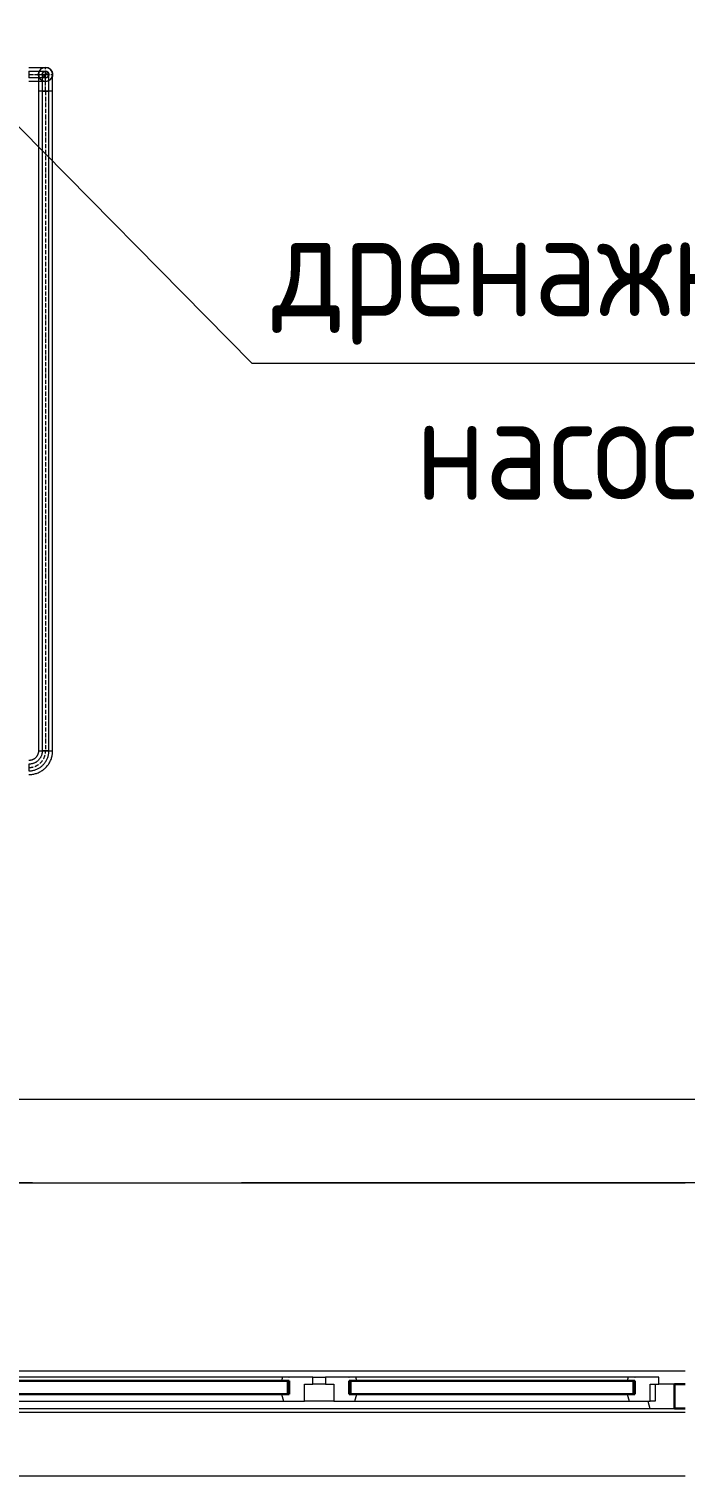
# Model space of a CAD drawing. Header units: millimetres. Extents: x -88595 to 880822, y -1054509 to -148035.
# Drawn here: x 193604 to 195173, y -247954 to -244491 of the extents above; entities that cross this region are included whole.
import ezdxf

# ---------------------------------------------------------------- set-up
doc = ezdxf.new("R2010")
doc.units = ezdxf.units.MM
for name, pattern in [('$0$ADSK_Осевая', [14, 10, -2, 0, -2]), ('$1$ADSK_Осевая', [14, 10, -2, 0, -2]), ('ADSK_Линия сетки', [25, 20, -2.5, 0, -2.5])]:
    doc.linetypes.add(name, pattern=pattern)
for name, color, linetype, lineweight in [('_ Окна', 7, 'Continuous', 30), ('Аннотация', 7, 'Continuous', 20), ('Изоляция', 7, 'Continuous', 18), ('Оборудование', 7, 'Continuous', 18), ('Ограждение', 7, 'Continuous', 9), ('Окна', 7, 'Continuous', 9), ('Оси', 7, 'Continuous', 9), ('Стены внутренние', 7, 'Continuous', 18), ('Трубопровод', 7, 'Continuous', 18), ('Трубопроводы', 7, 'Continuous', 18)]:
    doc.layers.add(name, color=color, linetype=linetype, lineweight=lineweight)
doc.styles.add('$1$GOST Common', font='GOST_Common.ttf', dxfattribs={"width": 0.9, "height": 250})

# ---------------------------------------------------------------- blocks, each defined once
blk = doc.blocks.new('$0$ADSK_МедьПайка_Отвод-гнутая труба - Отвод _гнутая труба_-3197924-В_Координация_1 этаж ОВ3')
at = {"layer": 'Трубопроводы', "color": 134, "true_color": 0x00a6a6}
for p, q in [((7824.9, 18585.4), (7824.9, 18577.4)), ((7824.9, 18577.4), (7824.9, 18569.5))]:
    blk.add_line(p, q, dxfattribs=at)
at = {"layer": 'Трубопроводы', "color": 134, "true_color": 0x00a6a6, "flags": 128}
for points in [[(7824.9, 18585.4), (7826.5, 18585.4), (7828.1, 18585.4), (7829.6, 18585.4), (7831.2, 18585.4), (7832.8, 18585.4), (7834.3, 18585.4), (7835.9, 18585.4), (7837.4, 18585.4), (7838.9, 18585.4), (7840.4, 18585.4), (7841.8, 18585.4), (7843.2, 18585.4), (7844.6, 18585.4), (7846, 18585.4), (7847.3, 18585.4), (7848.6, 18585.4), (7849.9, 18585.4), (7851.1, 18585.4), (7852.2, 18585.4), (7853.4, 18585.4), (7854.5, 18585.4), (7855.5, 18585.4), (7856.5, 18585.4), (7857.4, 18585.4), (7858.3, 18585.4), (7859.1, 18585.4), (7859.9, 18585.4), (7860.6, 18585.4), (7861.3, 18585.4), (7861.9, 18585.4), (7862.4, 18585.4), (7862.9, 18585.4), (7863.3, 18585.4), (7863.7, 18585.4), (7864, 18585.4), (7864.3, 18585.4), (7864.4, 18585.4), (7864.5, 18585.4), (7864.6, 18585.4)], [(7864.6, 18569.5), (7864.6, 18569.5), (7864.5, 18569.5), (7864.3, 18569.5), (7864.1, 18569.5), (7863.8, 18569.5), (7863.5, 18569.5), (7863, 18569.5), (7862.6, 18569.5), (7862, 18569.5), (7861.5, 18569.5), (7860.8, 18569.5), (7860.1, 18569.5), (7859.3, 18569.5), (7858.5, 18569.5), (7857.7, 18569.5), (7856.7, 18569.5), (7855.8, 18569.5), (7854.7, 18569.5), (7853.7, 18569.5), (7852.5, 18569.5), (7851.4, 18569.5), (7850.2, 18569.5), (7848.9, 18569.5), (7847.7, 18569.5), (7846.3, 18569.5), (7845, 18569.5), (7843.6, 18569.5), (7842.2, 18569.5), (7840.7, 18569.5), (7839.3, 18569.5), (7837.8, 18569.5), (7836.3, 18569.5), (7834.7, 18569.5), (7833.2, 18569.5), (7831.6, 18569.5), (7830.1, 18569.5), (7828.5, 18569.5), (7826.9, 18569.5), (7825.3, 18569.5), (7824.9, 18569.5)], [(7856.7, 18577.4), (7856.7, 18577.8), (7856.7, 18578.1), (7856.7, 18578.4), (7856.8, 18578.7), (7856.8, 18579), (7856.9, 18579.3), (7857, 18579.6), (7857.1, 18579.9), (7857.2, 18580.2), (7857.3, 18580.5), (7857.4, 18580.8), (7857.5, 18581.1), (7857.7, 18581.4), (7857.9, 18581.7), (7858, 18581.9), (7858.2, 18582.2), (7858.4, 18582.4), (7858.6, 18582.7), (7858.8, 18582.9), (7859.1, 18583.1), (7859.3, 18583.3), (7859.5, 18583.6), (7859.8, 18583.8), (7860, 18583.9), (7860.3, 18584.1), (7860.6, 18584.3), (7860.8, 18584.4), (7861.1, 18584.6), (7861.4, 18584.7), (7861.7, 18584.8), (7862, 18584.9), (7862.3, 18585), (7862.6, 18585.1), (7862.9, 18585.2), (7863.2, 18585.3), (7863.6, 18585.3), (7863.9, 18585.3), (7864.2, 18585.4), (7864.5, 18585.4), (7864.6, 18585.4)], [(7864.6, 18569.5), (7864.3, 18569.5), (7864, 18569.5), (7863.6, 18569.6), (7863.3, 18569.6), (7863, 18569.7), (7862.7, 18569.7), (7862.4, 18569.8), (7862.1, 18569.9), (7861.8, 18570), (7861.5, 18570.1), (7861.2, 18570.2), (7860.9, 18570.4), (7860.6, 18570.5), (7860.4, 18570.7), (7860.1, 18570.9), (7859.8, 18571.1), (7859.6, 18571.3), (7859.4, 18571.5), (7859.1, 18571.7), (7858.9, 18571.9), (7858.7, 18572.1), (7858.5, 18572.4), (7858.3, 18572.6), (7858.1, 18572.9), (7857.9, 18573.1), (7857.7, 18573.4), (7857.6, 18573.7), (7857.4, 18574), (7857.3, 18574.3), (7857.2, 18574.6), (7857.1, 18574.9), (7857, 18575.2), (7856.9, 18575.5), (7856.8, 18575.8), (7856.8, 18576.1), (7856.7, 18576.4), (7856.7, 18576.7), (7856.7, 18577), (7856.7, 18577.3), (7856.7, 18577.4)], [(7864.6, 18585.4), (7864.9, 18585.4), (7865.2, 18585.3), (7865.5, 18585.3), (7865.9, 18585.3), (7866.2, 18585.2), (7866.5, 18585.1), (7866.8, 18585.1), (7867.1, 18585), (7867.4, 18584.9), (7867.7, 18584.7), (7868, 18584.6), (7868.3, 18584.5), (7868.5, 18584.3), (7868.8, 18584.2), (7869.1, 18584), (7869.3, 18583.8), (7869.6, 18583.6), (7869.8, 18583.4), (7870.1, 18583.2), (7870.3, 18583), (7870.5, 18582.7), (7870.7, 18582.5), (7870.9, 18582.2), (7871.1, 18582), (7871.3, 18581.7), (7871.4, 18581.5), (7871.6, 18581.2), (7871.7, 18580.9), (7871.9, 18580.6), (7872, 18580.3), (7872.1, 18580), (7872.2, 18579.7), (7872.3, 18579.4), (7872.4, 18579.1), (7872.4, 18578.8), (7872.5, 18578.5), (7872.5, 18578.2), (7872.5, 18577.8), (7872.5, 18577.5), (7872.5, 18577.4)], [(7872.5, 18577.4), (7872.5, 18577.1), (7872.5, 18576.8), (7872.5, 18576.5), (7872.4, 18576.2), (7872.4, 18575.9), (7872.3, 18575.5), (7872.2, 18575.2), (7872.1, 18574.9), (7872, 18574.6), (7871.9, 18574.3), (7871.8, 18574.1), (7871.6, 18573.8), (7871.5, 18573.5), (7871.3, 18573.2), (7871.1, 18572.9), (7871, 18572.7), (7870.8, 18572.4), (7870.6, 18572.2), (7870.3, 18572), (7870.1, 18571.7), (7869.9, 18571.5), (7869.6, 18571.3), (7869.4, 18571.1), (7869.1, 18570.9), (7868.9, 18570.8), (7868.6, 18570.6), (7868.3, 18570.4), (7868, 18570.3), (7867.8, 18570.2), (7867.5, 18570), (7867.2, 18569.9), (7866.9, 18569.8), (7866.6, 18569.7), (7866.3, 18569.7), (7865.9, 18569.6), (7865.6, 18569.6), (7865.3, 18569.5), (7865, 18569.5), (7864.7, 18569.5), (7864.6, 18569.5)]]:
    blk.add_lwpolyline(points, dxfattribs=at)
at = {"layer": 'Трубопроводы', "color": 134, "true_color": 0x00a6a6}
for start, end in [(0, 180), (180, 0)]:
    blk.add_arc((7864.6, 18577.4), 7.94, start, end, dxfattribs=at)
blk = doc.blocks.new('$0$ADSK_МедьПайка_Отвод-гнутая труба - Отвод _гнутая труба_-V40-В_Координация_1 этаж ОВ3')
at = {"layer": 'Трубопроводы', "color": 134, "true_color": 0x00a6a6}
for p, q in [((13856.7, 18537.7), (13864.6, 18537.7)), ((13864.6, 18537.7), (13872.5, 18537.7))]:
    blk.add_line(p, q, dxfattribs=at)
at = {"layer": 'Трубопроводы', "color": 134, "true_color": 0x00a6a6, "flags": 128}
for points in [[(13856.7, 18577.4), (13856.7, 18577.4), (13856.7, 18577.3), (13856.7, 18577.1), (13856.7, 18576.9), (13856.7, 18576.6), (13856.7, 18576.3), (13856.7, 18575.9), (13856.7, 18575.4), (13856.7, 18574.9), (13856.7, 18574.3), (13856.7, 18573.7), (13856.7, 18572.9), (13856.7, 18572.2), (13856.7, 18571.4), (13856.7, 18570.5), (13856.7, 18569.6), (13856.7, 18568.6), (13856.7, 18567.6), (13856.7, 18566.5), (13856.7, 18565.4), (13856.7, 18564.2), (13856.7, 18563), (13856.7, 18561.8), (13856.7, 18560.5), (13856.7, 18559.2), (13856.7, 18557.8), (13856.7, 18556.4), (13856.7, 18555), (13856.7, 18553.6), (13856.7, 18552.1), (13856.7, 18550.6), (13856.7, 18549.1), (13856.7, 18547.6), (13856.7, 18546), (13856.7, 18544.5), (13856.7, 18542.9), (13856.7, 18541.3), (13856.7, 18539.7), (13856.7, 18538.2), (13856.7, 18537.7)], [(13872.5, 18537.7), (13872.5, 18539.3), (13872.5, 18540.9), (13872.5, 18542.5), (13872.5, 18544.1), (13872.5, 18545.6), (13872.5, 18547.2), (13872.5, 18548.7), (13872.5, 18550.2), (13872.5, 18551.7), (13872.5, 18553.2), (13872.5, 18554.6), (13872.5, 18556.1), (13872.5, 18557.5), (13872.5, 18558.8), (13872.5, 18560.1), (13872.5, 18561.4), (13872.5, 18562.7), (13872.5, 18563.9), (13872.5, 18565.1), (13872.5, 18566.2), (13872.5, 18567.3), (13872.5, 18568.3), (13872.5, 18569.3), (13872.5, 18570.3), (13872.5, 18571.1), (13872.5, 18572), (13872.5, 18572.7), (13872.5, 18573.5), (13872.5, 18574.1), (13872.5, 18574.7), (13872.5, 18575.3), (13872.5, 18575.8), (13872.5, 18576.2), (13872.5, 18576.6), (13872.5, 18576.9), (13872.5, 18577.1), (13872.5, 18577.3), (13872.5, 18577.4), (13872.5, 18577.4)]]:
    blk.add_lwpolyline(points, dxfattribs=at)
at = {"layer": 'Трубопроводы', "color": 134, "true_color": 0x00a6a6}
for start, end in [(90, 270), (270, 90)]:
    blk.add_arc((13864.6, 18577.4), 7.94, start, end, dxfattribs=at)
blk = doc.blocks.new('$0$ADSK_МедьПайка_Отвод-гнутая труба - Отвод _гнутая труба_-V42-В_Координация_1 этаж ОВ3')
at = {"layer": 'Трубопроводы', "color": 134, "true_color": 0x00a6a6}
for p, q in [((7.9, 39.7), (-7.9, 39.7)), ((7.9, 39.7), (-7.9, 39.7)), ((-39.7, 7.9), (-39.7, -7.9)), ((-39.7, 7.9), (-39.7, -7.9))]:
    blk.add_line(p, q, dxfattribs=at)
at = {"layer": 'Трубопроводы', "color": 134, "true_color": 0x00a6a6, "flags": 128}
for points in [[(-39.7, -7.9), (-37.8, -7.9), (-35.9, -7.8), (-34, -7.6), (-32.1, -7.3), (-30.2, -7), (-28.4, -6.6), (-26.5, -6.1), (-24.7, -5.5), (-22.9, -4.9), (-21.1, -4.2), (-19.4, -3.4), (-17.7, -2.6), (-16, -1.6), (-14.4, -0.7), (-12.8, 0.4), (-11.2, 1.5), (-9.7, 2.7), (-8.3, 3.9), (-6.9, 5.2), (-5.5, 6.5), (-4.2, 7.9), (-3, 9.3), (-1.8, 10.8), (-0.7, 12.4), (0.4, 14), (1.4, 15.6), (2.3, 17.2), (3.2, 18.9), (4, 20.7), (4.7, 22.4), (5.4, 24.2), (5.9, 26), (6.4, 27.9), (6.9, 29.7), (7.2, 31.6), (7.5, 33.5), (7.7, 35.4), (7.9, 37.3), (7.9, 39.2), (7.9, 39.7)], [(-7.9, 39.7), (-8, 38.4), (-8, 37.2), (-8.2, 35.9), (-8.3, 34.6), (-8.6, 33.4), (-8.9, 32.2), (-9.2, 30.9), (-9.6, 29.7), (-10, 28.5), (-10.4, 27.3), (-11, 26.2), (-11.5, 25), (-12.1, 23.9), (-12.8, 22.8), (-13.5, 21.8), (-14.2, 20.7), (-15, 19.7), (-15.8, 18.8), (-16.7, 17.8), (-17.6, 16.9), (-18.5, 16.1), (-19.5, 15.2), (-20.5, 14.4), (-21.5, 13.7), (-22.5, 13), (-23.6, 12.3), (-24.7, 11.7), (-25.9, 11.1), (-27, 10.6), (-28.2, 10.1), (-29.4, 9.7), (-30.6, 9.3), (-31.8, 8.9), (-33.1, 8.6), (-34.3, 8.4), (-35.6, 8.2), (-36.8, 8.1), (-38.1, 8), (-39.4, 7.9), (-39.7, 7.9)]]:
    blk.add_lwpolyline(points, dxfattribs=at)
blk = doc.blocks.new('$0$ADSK_Аннотация_Текст_сВыноской - Текст с выноской-3264166-В_Координация_1 этаж ОВ3')
at = {"layer": 'Аннотация'}
blk.add_line((-8, 0), (8, 0), dxfattribs=at)
blk = doc.blocks.new('1 этаж')
at = {"layer": '_ Окна'}
for p, q in [((230352.7, 680588.6), (229675.7, 680588.6)), ((230352.7, 680556.6), (230352.7, 680588.6)), ((230352.7, 680588.6), (230352.7, 680556.6)), ((230355.7, 680588.6), (230352.7, 680588.6)), ((230355.7, 680556.6), (230355.7, 680588.6)), ((230502.7, 680588.6), (230499.7, 680588.6)), ((230499.7, 680588.6), (230499.7, 680556.6)), ((231179.7, 680588.6), (230502.7, 680588.6)), ((230502.7, 680588.6), (230502.7, 680556.6)), ((230502.7, 680556.6), (230502.7, 680588.6)), ((231179.7, 680556.6), (231179.7, 680588.6)), ((231179.7, 680588.6), (231179.7, 680556.6)), ((231182.7, 680588.6), (231179.7, 680588.6)), ((231182.7, 680556.6), (231182.7, 680588.6)), ((231302.7, 680580.6), (231277.7, 680580.6)), ((231277.7, 680580.6), (231277.7, 680522.6)), ((229675.7, 680556.6), (230352.7, 680556.6)), ((230352.7, 680556.6), (230355.7, 680556.6)), ((230499.7, 680556.6), (230502.7, 680556.6)), ((230502.7, 680556.6), (231179.7, 680556.6)), ((231179.7, 680556.6), (231182.7, 680556.6)), ((231277.7, 680522.6), (231302.7, 680522.6))]:
    blk.add_line(p, q, dxfattribs=at)
at = {"layer": '_ Окна', "lineweight": 18}
for p, q in [((230340.1, 680597.6), (230337.7, 680588.6)), ((230337.7, 680588.6), (230355.7, 680588.6)), ((230354.7, 680597.6), (230340.1, 680597.6)), ((230355.7, 680596.6), (230354.7, 680597.6)), ((230356.7, 680597.6), (230355.7, 680596.6)), ((230355.7, 680588.6), (230355.7, 680556.6)), ((230412.7, 680597.6), (230356.7, 680597.6)), ((230392.7, 680539.6), (230392.7, 680580.6)), ((230392.7, 680580.6), (230412.7, 680580.6)), ((230412.7, 680580.6), (230412.7, 680597.6)), ((230498.7, 680597.6), (230442.7, 680597.6)), ((230442.7, 680597.6), (230442.7, 680580.6)), ((230442.7, 680580.6), (230462.7, 680580.6)), ((230462.7, 680580.6), (230462.7, 680539.6)), ((230499.7, 680596.6), (230498.7, 680597.6)), ((230500.7, 680597.6), (230499.7, 680596.6)), ((230499.7, 680556.6), (230499.7, 680588.6)), ((230499.7, 680588.6), (230517.7, 680588.6)), ((230515.3, 680597.6), (230500.7, 680597.6)), ((230517.7, 680588.6), (230515.3, 680597.6)), ((231167.1, 680597.6), (231164.7, 680588.6)), ((231164.7, 680588.6), (231182.7, 680588.6)), ((231181.7, 680597.6), (231167.1, 680597.6)), ((231182.7, 680596.6), (231181.7, 680597.6)), ((231183.7, 680597.6), (231182.7, 680596.6)), ((231182.7, 680588.6), (231182.7, 680556.6)), ((231239.7, 680597.6), (231183.7, 680597.6)), ((231219.7, 680539.6), (231219.7, 680580.6)), ((231219.7, 680580.6), (231239.7, 680580.6)), ((231231.7, 680580.6), (231231.7, 680539.6)), ((231239.7, 680580.6), (231239.7, 680597.6)), ((231277.7, 680580.6), (231239.7, 680580.6)), ((231277.7, 680522.6), (231277.7, 680580.6)), ((230355.7, 680556.6), (230337.7, 680556.6)), ((230337.7, 680556.6), (230342.3, 680539.6)), ((230342.3, 680539.6), (230392.7, 680539.6)), ((230462.7, 680539.6), (230513.2, 680539.6)), ((230517.7, 680556.6), (230499.7, 680556.6)), ((230513.2, 680539.6), (230517.7, 680556.6)), ((231182.7, 680556.6), (231164.7, 680556.6)), ((231164.7, 680556.6), (231169.3, 680539.6)), ((231169.3, 680539.6), (231219.7, 680539.6)), ((231213.7, 680539.6), (231218.3, 680522.6)), ((231231.7, 680539.6), (231219.7, 680539.6)), ((231218.3, 680522.6), (231277.7, 680522.6))]:
    blk.add_line(p, q, dxfattribs=at)
at = {"layer": 'Ограждение'}
for p, q in [((220482.3, 681262.6), (234467.7, 681262.6)), ((229552.7, 681262.6), (231302.7, 681262.6)), ((229552.7, 681062.6), (231302.7, 681062.6)), ((229552.7, 680612.6), (231302.7, 680612.6))]:
    blk.add_line(p, q, dxfattribs=at)
at = {"layer": 'Окна'}
for p, q in [((230340.1, 680597.6), (229688.3, 680597.6)), ((230356.7, 680597.6), (230354.7, 680597.6)), ((230412.7, 680597.6), (230442.7, 680597.6)), ((230442.7, 680580.6), (230412.7, 680580.6)), ((230500.7, 680597.6), (230498.7, 680597.6)), ((231167.1, 680597.6), (230515.3, 680597.6)), ((231183.7, 680597.6), (231181.7, 680597.6)), ((229686.2, 680539.6), (230342.3, 680539.6)), ((230462.7, 680539.6), (230392.7, 680539.6)), ((230513.2, 680539.6), (231169.3, 680539.6)), ((229637.2, 680522.6), (231218.3, 680522.6))]:
    blk.add_line(p, q, dxfattribs=at)
at = {"layer": 'Оси', "linetype": 'ADSK_Линия сетки', "ltscale": 100}
blk.add_line((247242.7, 681062.6), (175520.4, 681062.6), dxfattribs=at)
at = {"layer": 'Стены внутренние'}
for p, q in [((231302.7, 680512.6), (229552.7, 680512.6)), ((231302.7, 680360.6), (229552.7, 680360.6))]:
    blk.add_line(p, q, dxfattribs=at)

msp = doc.modelspace()

# ---------------------------------------------------------------- linework, layer by layer
at = {"layer": 'Аннотация'}
msp.add_line((193286, -244427.4), (194136.8, -245290.3), dxfattribs=at)
at = {"layer": 'Изоляция', "color": 134, "true_color": 0x00a6a6}
for p, q in [((193626.9, -244639.5), (193626.9, -246218.6)), ((193660.8, -244639.5), (193626.9, -244639.5)), ((193660.8, -246218.6), (193660.8, -244639.5)), ((193626.9, -246218.6), (193660.8, -246218.6))]:
    msp.add_line(p, q, dxfattribs=at)
at = {"layer": 'Изоляция', "color": 134, "true_color": 0x00a6a6, "flags": 128}
for points in [[(193604.1, -244582.8), (193605.7, -244582.8), (193607.3, -244582.8), (193608.9, -244582.8), (193610.4, -244582.8), (193612, -244582.8), (193613.6, -244582.8), (193615.1, -244582.8), (193616.6, -244582.8), (193618.1, -244582.8), (193619.6, -244582.8), (193621, -244582.8), (193622.5, -244582.8), (193623.8, -244582.8), (193625.2, -244582.8), (193626.5, -244582.8), (193627.8, -244582.8), (193629.1, -244582.8), (193630.3, -244582.8), (193631.5, -244582.8), (193632.6, -244582.8), (193633.7, -244582.8), (193634.7, -244582.8), (193635.7, -244582.8), (193636.6, -244582.8), (193637.5, -244582.8), (193638.4, -244582.8), (193639.1, -244582.8), (193639.9, -244582.8), (193640.5, -244582.8), (193641.1, -244582.8), (193641.7, -244582.8), (193642.2, -244582.8), (193642.6, -244582.8), (193642.9, -244582.8), (193643.2, -244582.8), (193643.5, -244582.8), (193643.7, -244582.8), (193643.8, -244582.8), (193643.8, -244582.8)], [(193626.9, -244599.8), (193626.9, -244599.1), (193626.9, -244598.4), (193627, -244597.7), (193627.1, -244597.1), (193627.2, -244596.4), (193627.4, -244595.7), (193627.5, -244595.1), (193627.7, -244594.4), (193628, -244593.8), (193628.2, -244593.2), (193628.5, -244592.6), (193628.8, -244591.9), (193629.1, -244591.4), (193629.5, -244590.8), (193629.8, -244590.2), (193630.2, -244589.7), (193630.6, -244589.1), (193631.1, -244588.6), (193631.5, -244588.1), (193632, -244587.6), (193632.5, -244587.2), (193633, -244586.7), (193633.6, -244586.3), (193634.1, -244585.9), (193634.7, -244585.5), (193635.2, -244585.2), (193635.8, -244584.8), (193636.4, -244584.5), (193637.1, -244584.2), (193637.7, -244584), (193638.3, -244583.7), (193639, -244583.5), (193639.6, -244583.4), (193640.3, -244583.2), (193640.9, -244583.1), (193641.6, -244583), (193642.3, -244582.9), (193643, -244582.8), (193643.6, -244582.8), (193643.8, -244582.8)], [(193643.8, -244582.8), (193644.5, -244582.8), (193645.2, -244582.9), (193645.8, -244582.9), (193646.5, -244583), (193647.2, -244583.2), (193647.8, -244583.3), (193648.5, -244583.5), (193649.1, -244583.7), (193649.8, -244583.9), (193650.4, -244584.2), (193651, -244584.4), (193651.6, -244584.7), (193652.2, -244585.1), (193652.8, -244585.4), (193653.4, -244585.8), (193653.9, -244586.2), (193654.5, -244586.6), (193655, -244587), (193655.5, -244587.5), (193656, -244588), (193656.4, -244588.5), (193656.9, -244589), (193657.3, -244589.5), (193657.7, -244590.1), (193658.1, -244590.6), (193658.4, -244591.2), (193658.8, -244591.8), (193659.1, -244592.4), (193659.4, -244593), (193659.6, -244593.6), (193659.8, -244594.3), (193660, -244594.9), (193660.2, -244595.6), (193660.4, -244596.2), (193660.5, -244596.9), (193660.6, -244597.6), (193660.7, -244598.2), (193660.7, -244598.9), (193660.8, -244599.6), (193660.8, -244599.8)], [(193643.8, -244616.7), (193643.8, -244616.7), (193643.7, -244616.7), (193643.5, -244616.7), (193643.3, -244616.7), (193643, -244616.7), (193642.7, -244616.7), (193642.3, -244616.7), (193641.8, -244616.7), (193641.3, -244616.7), (193640.7, -244616.7), (193640, -244616.7), (193639.3, -244616.7), (193638.6, -244616.7), (193637.8, -244616.7), (193636.9, -244616.7), (193636, -244616.7), (193635, -244616.7), (193634, -244616.7), (193632.9, -244616.7), (193631.8, -244616.7), (193630.6, -244616.7), (193629.4, -244616.7), (193628.2, -244616.7), (193626.9, -244616.7), (193625.6, -244616.7), (193624.2, -244616.7), (193622.8, -244616.7), (193621.4, -244616.7), (193620, -244616.7), (193618.5, -244616.7), (193617, -244616.7), (193615.5, -244616.7), (193614, -244616.7), (193612.4, -244616.7), (193610.9, -244616.7), (193609.3, -244616.7), (193607.7, -244616.7), (193606.1, -244616.7), (193604.5, -244616.7), (193604.1, -244616.7)], [(193643.8, -244616.7), (193643.1, -244616.7), (193642.5, -244616.7), (193641.8, -244616.6), (193641.1, -244616.5), (193640.5, -244616.4), (193639.8, -244616.2), (193639.1, -244616), (193638.5, -244615.8), (193637.9, -244615.6), (193637.2, -244615.4), (193636.6, -244615.1), (193636, -244614.8), (193635.4, -244614.5), (193634.8, -244614.1), (193634.3, -244613.7), (193633.7, -244613.4), (193633.2, -244612.9), (193632.6, -244612.5), (193632.1, -244612), (193631.7, -244611.6), (193631.2, -244611.1), (193630.8, -244610.6), (193630.3, -244610), (193629.9, -244609.5), (193629.6, -244608.9), (193629.2, -244608.3), (193628.9, -244607.8), (193628.6, -244607.1), (193628.3, -244606.5), (193628, -244605.9), (193627.8, -244605.3), (193627.6, -244604.6), (193627.4, -244604), (193627.3, -244603.3), (193627.1, -244602.6), (193627, -244602), (193626.9, -244601.3), (193626.9, -244600.6), (193626.9, -244600), (193626.9, -244599.8)], [(193626.9, -244599.8), (193626.9, -244599.8), (193626.9, -244599.9), (193626.9, -244600.1), (193626.9, -244600.3), (193626.9, -244600.6), (193626.9, -244600.9), (193626.9, -244601.3), (193626.9, -244601.8), (193626.9, -244602.3), (193626.9, -244602.9), (193626.9, -244603.5), (193626.9, -244604.3), (193626.9, -244605), (193626.9, -244605.8), (193626.9, -244606.7), (193626.9, -244607.6), (193626.9, -244608.6), (193626.9, -244609.6), (193626.9, -244610.7), (193626.9, -244611.8), (193626.9, -244613), (193626.9, -244614.2), (193626.9, -244615.4), (193626.9, -244616.7), (193626.9, -244618), (193626.9, -244619.4), (193626.9, -244620.8), (193626.9, -244622.2), (193626.9, -244623.6), (193626.9, -244625.1), (193626.9, -244626.6), (193626.9, -244628.1), (193626.9, -244629.6), (193626.9, -244631.2), (193626.9, -244632.7), (193626.9, -244634.3), (193626.9, -244635.9), (193626.9, -244637.5), (193626.9, -244639), (193626.9, -244639.5)], [(193660.8, -244599.8), (193660.7, -244600.4), (193660.7, -244601.1), (193660.6, -244601.8), (193660.5, -244602.5), (193660.4, -244603.1), (193660.3, -244603.8), (193660.1, -244604.4), (193659.9, -244605.1), (193659.7, -244605.7), (193659.4, -244606.4), (193659.1, -244607), (193658.8, -244607.6), (193658.5, -244608.2), (193658.2, -244608.8), (193657.8, -244609.3), (193657.4, -244609.9), (193657, -244610.4), (193656.6, -244610.9), (193656.1, -244611.4), (193655.6, -244611.9), (193655.1, -244612.4), (193654.6, -244612.8), (193654.1, -244613.2), (193653.5, -244613.6), (193653, -244614), (193652.4, -244614.4), (193651.8, -244614.7), (193651.2, -244615), (193650.6, -244615.3), (193650, -244615.6), (193649.3, -244615.8), (193648.7, -244616), (193648, -244616.2), (193647.4, -244616.3), (193646.7, -244616.5), (193646, -244616.6), (193645.4, -244616.6), (193644.7, -244616.7), (193644, -244616.7), (193643.8, -244616.7)], [(193660.8, -244639.5), (193660.8, -244637.9), (193660.8, -244636.3), (193660.8, -244634.7), (193660.8, -244633.1), (193660.8, -244631.6), (193660.8, -244630), (193660.8, -244628.5), (193660.8, -244627), (193660.8, -244625.5), (193660.8, -244624), (193660.8, -244622.6), (193660.8, -244621.1), (193660.8, -244619.7), (193660.8, -244618.4), (193660.8, -244617.1), (193660.8, -244615.8), (193660.8, -244614.5), (193660.8, -244613.3), (193660.8, -244612.1), (193660.8, -244611), (193660.8, -244609.9), (193660.8, -244608.9), (193660.8, -244607.9), (193660.8, -244606.9), (193660.8, -244606.1), (193660.8, -244605.2), (193660.8, -244604.5), (193660.8, -244603.7), (193660.8, -244603.1), (193660.8, -244602.5), (193660.8, -244601.9), (193660.8, -244601.4), (193660.8, -244601), (193660.8, -244600.6), (193660.8, -244600.3), (193660.8, -244600.1), (193660.8, -244599.9), (193660.8, -244599.8), (193660.8, -244599.8)], [(193604.1, -246275.2), (193606.4, -246275.2), (193608.6, -246275.1), (193610.9, -246274.8), (193613.1, -246274.5), (193615.4, -246274.1), (193617.6, -246273.6), (193619.8, -246273), (193621.9, -246272.4), (193624.1, -246271.6), (193626.2, -246270.8), (193628.2, -246269.8), (193630.3, -246268.8), (193632.3, -246267.8), (193634.2, -246266.6), (193636.1, -246265.4), (193637.9, -246264), (193639.7, -246262.6), (193641.5, -246261.2), (193643.1, -246259.7), (193644.8, -246258.1), (193646.3, -246256.4), (193647.8, -246254.7), (193649.2, -246252.9), (193650.5, -246251.1), (193651.8, -246249.2), (193653, -246247.3), (193654.1, -246245.3), (193655.1, -246243.3), (193656, -246241.2), (193656.9, -246239.1), (193657.7, -246237), (193658.4, -246234.8), (193659, -246232.7), (193659.5, -246230.5), (193659.9, -246228.2), (193660.3, -246226), (193660.5, -246223.7), (193660.7, -246221.5), (193660.8, -246219.2), (193660.8, -246218.6)], [(193626.9, -246218.6), (193626.9, -246219.5), (193626.8, -246220.4), (193626.7, -246221.3), (193626.6, -246222.2), (193626.4, -246223.1), (193626.2, -246224), (193626, -246224.9), (193625.7, -246225.8), (193625.4, -246226.6), (193625.1, -246227.5), (193624.7, -246228.3), (193624.3, -246229.1), (193623.9, -246229.9), (193623.4, -246230.7), (193622.9, -246231.5), (193622.4, -246232.2), (193621.8, -246232.9), (193621.2, -246233.6), (193620.6, -246234.3), (193620, -246234.9), (193619.3, -246235.6), (193618.6, -246236.1), (193617.9, -246236.7), (193617.2, -246237.2), (193616.4, -246237.8), (193615.6, -246238.2), (193614.8, -246238.7), (193614, -246239.1), (193613.2, -246239.5), (193612.4, -246239.8), (193611.5, -246240.1), (193610.6, -246240.4), (193609.8, -246240.7), (193608.9, -246240.9), (193608, -246241), (193607.1, -246241.2), (193606.2, -246241.3), (193605.3, -246241.3), (193604.4, -246241.4), (193604.1, -246241.4)]]:
    msp.add_lwpolyline(points, dxfattribs=at)
at = {"layer": 'Изоляция', "color": 134, "true_color": 0x00a6a6}
for start, end in [(90, 180), (90, 180), (90, 180), (90, 180), (0, 90), (0, 90), (0, 90), (0, 90), (180, 270), (180, 270), (180, 270), (180, 270), (270, 0), (270, 0), (270, 0), (270, 0)]:
    msp.add_arc((193643.8, -244599.8), 16.9, start, end, dxfattribs=at)
at = {"layer": 'Трубопровод', "color": 134, "linetype": '$0$ADSK_Осевая', "true_color": 0x00a6a6}
for p, q in [((193643.8, -244615.6), (193643.8, -244583.9)), ((193627.9, -244599.8), (193659.7, -244599.8)), ((193643.8, -244639.5), (193643.8, -246218.6)), ((193643.8, -244639.5), (193643.8, -246218.6))]:
    msp.add_line(p, q, dxfattribs=at)
at = {"layer": 'Трубопровод', "color": 134, "true_color": 0x00a6a6}
for p, q in [((193635.9, -244639.5), (193635.9, -246218.6)), ((193651.8, -246218.6), (193651.8, -244639.5))]:
    msp.add_line(p, q, dxfattribs=at)
for centre, radius, start, end in [((193643.8, -244599.8), 7.94, 0, 180), ((193643.8, -244595.8), 3.97, 270, 90), ((193643.8, -244599.8), 7.94, 180, 0), ((193643.8, -244603.7), 3.97, 90, 270)]:
    msp.add_arc(centre, radius, start, end, dxfattribs=at)
at = {"layer": 'Трубопроводы', "color": 134, "linetype": '$0$ADSK_Осевая', "true_color": 0x00a6a6}
for p in [(193604.1, -244599.8), (193643.8, -244639.5)]:
    msp.add_line(p, (193643.8, -244599.8), dxfattribs=at)
at = {"layer": 'Трубопроводы', "color": 134, "linetype": '$1$ADSK_Осевая', "true_color": 0x00a6a6}
msp.add_arc((193604.1, -246218.6), 39.7, 270, 0, dxfattribs=at)

# ---------------------------------------------------------------- block references
at = {"layer": 'Аннотация', "xscale": 100, "yscale": 100, "zscale": 100}
msp.add_blockref('$0$ADSK_Аннотация_Текст_сВыноской - Текст с выноской-3264166-В_Координация_1 этаж ОВ3', (194936.8, -245290.3), dxfattribs=at)
at = {"layer": 'Оборудование', "color": 5, "true_color": 0x0000ff}
msp.add_blockref('1 этаж', (-36129.5, -928314.5), dxfattribs=at)
at = {"layer": 'Трубопроводы', "color": 134, "true_color": 0x00a6a6}
for name, p in [('$0$ADSK_МедьПайка_Отвод-гнутая труба - Отвод _гнутая труба_-3197924-В_Координация_1 этаж ОВ3', (185779.2, -263177.2)), ('$0$ADSK_МедьПайка_Отвод-гнутая труба - Отвод _гнутая труба_-V40-В_Координация_1 этаж ОВ3', (179779.2, -263177.2)), ('$0$ADSK_МедьПайка_Отвод-гнутая труба - Отвод _гнутая труба_-V42-В_Координация_1 этаж ОВ3', (193643.8, -246258.3))]:
    msp.add_blockref(name, p, dxfattribs=at)

# ---------------------------------------------------------------- texts
at = {"layer": 'Аннотация', "lineweight": 9, "char_height": 250, "attachment_point": 1, "style": '$1$GOST Common'}
for s, insert, width in [('дренажный', (194185.8, -244928.7), 1847.088), ('насос', (194529.4, -245367.5), 937.974)]:
    msp.add_mtext(s, dxfattribs=dict(at, insert=insert, width=width))

doc.saveas('drawing.dxf')
